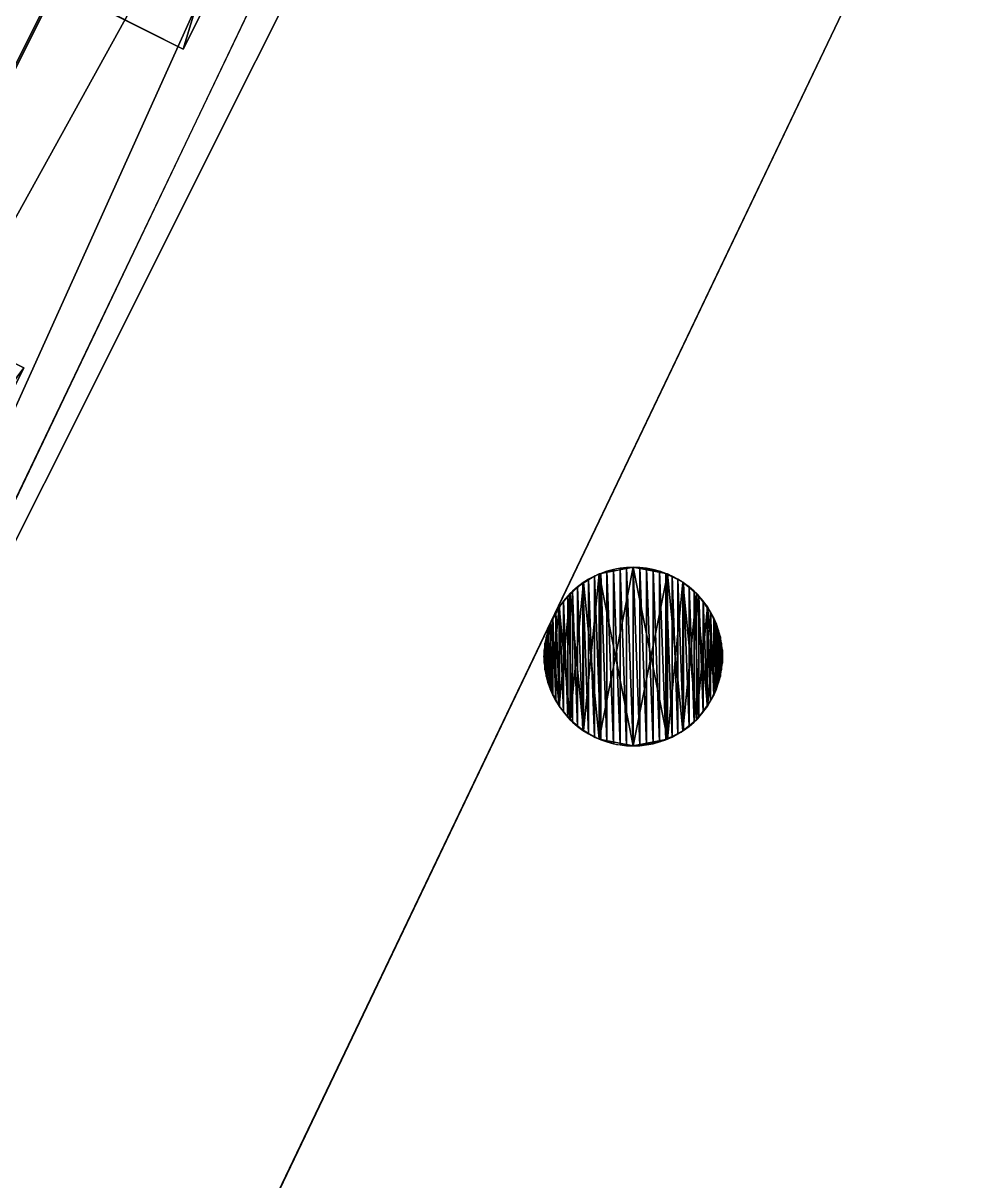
# Model space of a CAD drawing. Extents: x -1989 to 1557, y -2316 to 1157.
# Drawn here: x 410.12 to 436.86, y -1231.7 to -1199.31 of the extents above; entities that cross this region are included whole.
import ezdxf

# ---------------------------------------------------------------- set-up
doc = ezdxf.new("R2010")
doc.units = 0
doc.layers.get('0').update_dxf_attribs({"color": 13, "linetype": 'CONTINUOUS'})
for name, color, linetype in [('COLUMN', 5, 'CONTINUOUS'), ('HELP', 7, 'CONTINUOUS'), ('RED_DUST_1', 12, 'CONTINUOUS'), ('SITE', 250, 'CONTINUOUS')]:
    doc.layers.add(name, color=color, linetype=linetype)

# ---------------------------------------------------------------- blocks, each defined once
blk = doc.blocks.new('GROUP_16')
blk.add_line((145.547, 260), (21.199, 0))
mesh = blk.add_polyface()
corners = [(145.547, 260), (570, 0), (21.199, 0), (570, 260)]
mesh.append_faces([[corners[k] for k in face] for face in [(0, 1, 2), (1, 0, 3)]], dxfattribs={"vtx0": -1})
blk = doc.blocks.new('GROUP_45')
mesh = blk.add_polyface()
corners = [(0, 20.958, 3.8), (14.216, 276.268, 3.8), (0, 276.268, 3.8), (14.216, 20.958, 3.8)]
mesh.append_faces([[corners[k] for k in face] for face in [(0, 1, 2), (1, 0, 3)]], dxfattribs={"vtx0": -1})
mesh = blk.add_polyface()
corners = [(0, 276.268, 3.8), (0, 20.958), (0, 20.958, 3.8), (0, 276.268)]
mesh.append_faces([[corners[k] for k in face] for face in [(0, 1, 2), (1, 0, 3)]], dxfattribs={"vtx0": -1})
mesh = blk.add_polyface()
corners = [(14.216, 276.268), (0, 20.958), (0, 276.268), (14.216, 20.958)]
mesh.append_faces([[corners[k] for k in face] for face in [(0, 1, 2), (1, 0, 3)]], dxfattribs={"vtx0": -1})
mesh = blk.add_polyface()
corners = [(14.216, 276.268), (14.216, 20.958, 3.8), (14.216, 20.958), (14.216, 276.268, 3.8)]
mesh.append_faces([[corners[k] for k in face] for face in [(0, 1, 2), (1, 0, 3)]], dxfattribs={"vtx0": -1})
blk = doc.blocks.new('GROUP_40')
mesh = blk.add_polyface()
corners = [(14.216, 2.938, 3.8), (0, 288.607, 3.8), (0, 2.938, 3.8), (14.216, 288.607, 3.8)]
mesh.append_faces([[corners[k] for k in face] for face in [(0, 1, 2), (1, 0, 3)]], dxfattribs={"vtx0": -1})
mesh = blk.add_polyface()
corners = [(0, 288.607, 3.8), (0, 2.938), (0, 2.938, 3.8), (0, 288.607)]
mesh.append_faces([[corners[k] for k in face] for face in [(0, 1, 2), (1, 0, 3)]], dxfattribs={"vtx0": -1})
mesh = blk.add_polyface()
corners = [(14.216, 288.607), (0, 2.938), (0, 288.607), (14.216, 2.938)]
mesh.append_faces([[corners[k] for k in face] for face in [(0, 1, 2), (1, 0, 3)]], dxfattribs={"vtx0": -1})
mesh = blk.add_polyface()
corners = [(14.216, 288.607), (14.216, 2.938, 3.8), (14.216, 2.938), (14.216, 288.607, 3.8)]
mesh.append_faces([[corners[k] for k in face] for face in [(0, 1, 2), (1, 0, 3)]], dxfattribs={"vtx0": -1})
blk = doc.blocks.new('GROUP_1')
at = {"color": 7}
for p, q in [((566.67, 1101.332), (567.103, 1101.563)), ((566.67, 1101.332, 190), (567.103, 1101.563)), ((566.67, 1101.332, 190), (567.103, 1101.563, 190)), ((566.975, 1101.505), (566.809, 1101.418)), ((567.146, 1101.58), (566.975, 1101.505)), ((567.103, 1101.563), (568.059, 1101.753)), ((567.103, 1101.563, 190), (568.059, 1101.753)), ((567.103, 1101.563, 190), (568.059, 1101.753, 190)), ((567.103, 1101.563), (567.103, 1101.563, 190)), ((567.323, 1101.642), (567.146, 1101.58)), ((567.503, 1101.69), (567.323, 1101.642)), ((567.687, 1101.725), (567.503, 1101.69)), ((567.873, 1101.746), (567.687, 1101.725)), ((568.059, 1101.753), (567.873, 1101.746)), ((568.246, 1101.746), (568.059, 1101.753)), ((568.059, 1101.753), (569.016, 1101.563)), ((568.059, 1101.753), (568.059, 1101.753, 190)), ((568.059, 1101.753, 190), (569.016, 1101.563)), ((568.059, 1101.753, 190), (569.016, 1101.563, 190)), ((568.432, 1101.725), (568.246, 1101.746)), ((568.616, 1101.69), (568.432, 1101.725)), ((568.796, 1101.642), (568.616, 1101.69)), ((568.973, 1101.58), (568.796, 1101.642)), ((569.144, 1101.505), (568.973, 1101.58)), ((569.016, 1101.563), (569.448, 1101.332)), ((569.016, 1101.563), (569.016, 1101.563, 190)), ((569.016, 1101.563, 190), (569.448, 1101.332)), ((569.016, 1101.563, 190), (569.448, 1101.332, 190)), ((569.309, 1101.418), (569.144, 1101.505)), ((566.292, 1101.021), (566.67, 1101.332)), ((566.292, 1101.021, 190), (566.67, 1101.332)), ((566.292, 1101.021, 190), (566.67, 1101.332, 190)), ((566.501, 1101.208), (566.359, 1101.086)), ((566.651, 1101.319), (566.501, 1101.208)), ((566.809, 1101.418), (566.651, 1101.319)), ((566.67, 1101.332), (566.67, 1101.332, 190)), ((569.468, 1101.319), (569.309, 1101.418)), ((569.448, 1101.332), (569.827, 1101.021)), ((569.448, 1101.332), (569.448, 1101.332, 190)), ((569.448, 1101.332, 190), (569.827, 1101.021)), ((569.448, 1101.332, 190), (569.827, 1101.021, 190)), ((569.618, 1101.208), (569.468, 1101.319)), ((569.76, 1101.086), (569.618, 1101.208)), ((565.981, 1100.642), (566.292, 1101.021)), ((565.981, 1100.642, 190), (566.292, 1101.021)), ((565.981, 1100.642, 190), (566.292, 1101.021, 190)), ((566.105, 1100.812), (565.994, 1100.661)), ((566.227, 1100.953), (566.105, 1100.812)), ((566.359, 1101.086), (566.227, 1100.953)), ((566.292, 1101.021), (566.292, 1101.021, 190)), ((569.892, 1100.953), (569.76, 1101.086)), ((569.827, 1101.021), (570.138, 1100.642)), ((569.827, 1101.021), (569.827, 1101.021, 190)), ((569.827, 1101.021, 190), (570.138, 1100.642)), ((569.827, 1101.021, 190), (570.138, 1100.642, 190)), ((570.014, 1100.812), (569.892, 1100.953)), ((570.125, 1100.661), (570.014, 1100.812)), ((565.75, 1100.21), (565.981, 1100.642)), ((565.75, 1100.21, 190), (565.981, 1100.642)), ((565.75, 1100.21, 190), (565.981, 1100.642, 190)), ((565.894, 1100.503), (565.807, 1100.338)), ((565.994, 1100.661), (565.894, 1100.503)), ((565.981, 1100.642), (565.981, 1100.642, 190)), ((570.224, 1100.503), (570.125, 1100.661)), ((570.138, 1100.642), (570.369, 1100.21)), ((570.138, 1100.642), (570.138, 1100.642, 190)), ((570.138, 1100.642, 190), (570.369, 1100.21)), ((570.138, 1100.642, 190), (570.369, 1100.21, 190)), ((570.312, 1100.338), (570.224, 1100.503)), ((565.559, 1099.253), (565.75, 1100.21)), ((565.559, 1099.253, 190), (565.75, 1100.21)), ((565.559, 1099.253, 190), (565.75, 1100.21, 190)), ((565.732, 1100.166), (565.67, 1099.99)), ((565.807, 1100.338), (565.732, 1100.166)), ((565.75, 1100.21), (565.75, 1100.21, 190)), ((570.387, 1100.166), (570.312, 1100.338)), ((570.369, 1100.21), (570.559, 1099.253)), ((570.369, 1100.21), (570.369, 1100.21, 190)), ((570.369, 1100.21, 190), (570.559, 1099.253)), ((570.369, 1100.21, 190), (570.559, 1099.253, 190)), ((570.448, 1099.99), (570.387, 1100.166)), ((565.67, 1099.99), (565.622, 1099.809)), ((570.497, 1099.809), (570.448, 1099.99)), ((565.587, 1099.626), (565.566, 1099.44)), ((565.622, 1099.809), (565.587, 1099.626)), ((570.531, 1099.626), (570.497, 1099.809)), ((570.552, 1099.44), (570.531, 1099.626)), ((565.566, 1099.44), (565.559, 1099.253)), ((565.559, 1099.253), (565.566, 1099.066)), ((565.75, 1098.296), (565.559, 1099.253)), ((565.75, 1098.296, 190), (565.559, 1099.253)), ((565.559, 1099.253), (565.559, 1099.253, 190)), ((565.75, 1098.296, 190), (565.559, 1099.253, 190)), ((570.559, 1099.253), (570.369, 1098.296)), ((570.559, 1099.253, 190), (570.369, 1098.296)), ((570.559, 1099.253, 190), (570.369, 1098.296, 190)), ((570.559, 1099.253), (570.552, 1099.44)), ((570.552, 1099.066), (570.559, 1099.253)), ((570.559, 1099.253), (570.559, 1099.253, 190)), ((565.566, 1099.066), (565.587, 1098.88)), ((565.587, 1098.88), (565.622, 1098.697)), ((570.497, 1098.697), (570.531, 1098.88)), ((570.531, 1098.88), (570.552, 1099.066)), ((565.622, 1098.697), (565.67, 1098.516)), ((570.448, 1098.516), (570.497, 1098.697)), ((565.67, 1098.516), (565.732, 1098.34)), ((565.732, 1098.34), (565.807, 1098.168)), ((565.981, 1097.864), (565.75, 1098.296)), ((565.981, 1097.864, 190), (565.75, 1098.296)), ((565.75, 1098.296), (565.75, 1098.296, 190)), ((565.981, 1097.864, 190), (565.75, 1098.296, 190)), ((570.369, 1098.296), (570.138, 1097.864)), ((570.369, 1098.296, 190), (570.138, 1097.864)), ((570.369, 1098.296, 190), (570.138, 1097.864, 190)), ((570.312, 1098.168), (570.387, 1098.34)), ((570.369, 1098.296), (570.369, 1098.296, 190)), ((570.387, 1098.34), (570.448, 1098.516)), ((565.807, 1098.168), (565.894, 1098.003)), ((565.894, 1098.003), (565.994, 1097.845)), ((570.125, 1097.845), (570.224, 1098.003)), ((570.224, 1098.003), (570.312, 1098.168)), ((566.292, 1097.485), (565.981, 1097.864)), ((566.292, 1097.485, 190), (565.981, 1097.864)), ((565.981, 1097.864), (565.981, 1097.864, 190)), ((566.292, 1097.485, 190), (565.981, 1097.864, 190)), ((565.994, 1097.845), (566.105, 1097.694)), ((566.105, 1097.694), (566.227, 1097.553)), ((570.138, 1097.864), (569.827, 1097.485)), ((570.138, 1097.864, 190), (569.827, 1097.485)), ((570.138, 1097.864, 190), (569.827, 1097.485, 190)), ((569.892, 1097.553), (570.014, 1097.694)), ((570.014, 1097.694), (570.125, 1097.845)), ((570.138, 1097.864), (570.138, 1097.864, 190)), ((566.227, 1097.553), (566.359, 1097.42)), ((566.67, 1097.174), (566.292, 1097.485)), ((566.292, 1097.485), (566.292, 1097.485, 190)), ((566.67, 1097.174, 190), (566.292, 1097.485)), ((566.67, 1097.174, 190), (566.292, 1097.485, 190)), ((566.359, 1097.42), (566.501, 1097.298)), ((566.501, 1097.298), (566.651, 1097.187)), ((569.827, 1097.485), (569.448, 1097.174)), ((569.827, 1097.485, 190), (569.448, 1097.174)), ((569.827, 1097.485, 190), (569.448, 1097.174, 190)), ((569.468, 1097.187), (569.618, 1097.298)), ((569.618, 1097.298), (569.76, 1097.42)), ((569.76, 1097.42), (569.892, 1097.553)), ((569.827, 1097.485), (569.827, 1097.485, 190)), ((566.651, 1097.187), (566.809, 1097.088)), ((567.103, 1096.943), (566.67, 1097.174)), ((567.103, 1096.943, 190), (566.67, 1097.174)), ((566.67, 1097.174), (566.67, 1097.174, 190)), ((567.103, 1096.943, 190), (566.67, 1097.174, 190)), ((566.809, 1097.088), (566.975, 1097.001)), ((566.975, 1097.001), (567.146, 1096.926)), ((568.059, 1096.753), (567.103, 1096.943)), ((568.059, 1096.753, 190), (567.103, 1096.943)), ((567.103, 1096.943), (567.103, 1096.943, 190)), ((568.059, 1096.753, 190), (567.103, 1096.943, 190)), ((567.146, 1096.926), (567.323, 1096.864)), ((569.016, 1096.943), (568.059, 1096.753)), ((569.016, 1096.943, 190), (568.059, 1096.753)), ((569.016, 1096.943, 190), (568.059, 1096.753, 190)), ((568.796, 1096.864), (568.973, 1096.926)), ((568.973, 1096.926), (569.144, 1097.001)), ((569.448, 1097.174), (569.016, 1096.943)), ((569.448, 1097.174, 190), (569.016, 1096.943)), ((569.448, 1097.174, 190), (569.016, 1096.943, 190)), ((569.016, 1096.943), (569.016, 1096.943, 190)), ((569.144, 1097.001), (569.309, 1097.088)), ((569.309, 1097.088), (569.468, 1097.187)), ((569.448, 1097.174), (569.448, 1097.174, 190)), ((567.323, 1096.864), (567.503, 1096.816)), ((567.503, 1096.816), (567.687, 1096.781)), ((567.687, 1096.781), (567.873, 1096.76)), ((567.873, 1096.76), (568.059, 1096.753)), ((568.059, 1096.753), (568.246, 1096.76)), ((568.059, 1096.753), (568.059, 1096.753, 190)), ((568.246, 1096.76), (568.432, 1096.781)), ((568.432, 1096.781), (568.616, 1096.816)), ((568.616, 1096.816), (568.796, 1096.864))]:
    blk.add_line(p, q, dxfattribs=at)
at = {"layer": 'COLUMN', "color": 7}
blk.add_polyline3d([(570.559, 1099.253, 0), (570.481, 1099.875, 0), (570.25, 1100.457, 0), (569.882, 1100.964, 0), (569.399, 1101.364, 0), (568.832, 1101.631, 0), (568.216, 1101.748, 0), (567.591, 1101.709, 0), (566.995, 1101.515, 0), (566.466, 1101.179, 0), (566.037, 1100.722, 0), (565.735, 1100.173, 0), (565.579, 1099.566, 0), (565.579, 1098.94, 0), (565.735, 1098.333, 0), (566.037, 1097.784, 0), (566.466, 1097.327, 0), (566.995, 1096.991, 0), (567.591, 1096.797, 0), (568.216, 1096.758, 0), (568.832, 1096.875, 0), (569.399, 1097.142, 0), (569.882, 1097.542, 0), (570.25, 1098.049, 0), (570.481, 1098.631, 0), (570.559, 1099.253, 0)], close=True, dxfattribs=at)
at = {"layer": 'RED_DUST_1', "color": 7}
for points in [[(614.668, 1202.5, 0), (65.867, 1202.5, 0), (65.867, 942.5, 0), (490.32, 942.5, 0), (614.668, 1202.5, 0)], [(590.867, 1187.5, 0), (80.867, 1187.5, 0), (80.867, 957.5, 0), (480.867, 957.5, 0), (590.867, 1187.5, 0)]]:
    blk.add_polyline3d(points, close=True, dxfattribs=at)
at = {"layer": 'SITE', "color": 7}
for points in [[(1683.975, 3473.09, 0), (36.014, 27.353, 0)], [(1697.507, 3466.618, 0), (49.546, 20.881, 0)]]:
    blk.add_polyline3d(points, dxfattribs=at)
at = {"layer": 'COLUMN', "color": 7}
mesh = blk.add_polyface(dxfattribs=at)
corners = [(565.566, 1099.066), (565.566, 1099.44), (565.559, 1099.253), (565.587, 1098.88), (565.587, 1099.626), (565.622, 1098.697), (565.622, 1099.809), (565.67, 1098.516), (565.67, 1099.99), (565.732, 1098.34), (565.732, 1100.166), (565.807, 1098.168), (565.807, 1100.338), (565.894, 1098.003), (565.894, 1100.503), (565.994, 1097.845), (565.994, 1100.661), (566.105, 1097.694), (566.105, 1100.812), (566.227, 1097.553), (566.227, 1100.953), (566.359, 1097.42), (566.359, 1101.086), (566.501, 1097.298), (566.501, 1101.208), (566.651, 1097.187), (566.651, 1101.319), (566.809, 1097.088), (566.809, 1101.418), (566.975, 1097.001), (566.975, 1101.505), (567.146, 1096.926), (567.146, 1101.58), (567.323, 1096.864), (567.323, 1101.642), (567.503, 1096.816), (567.503, 1101.69), (567.687, 1096.781), (567.687, 1101.725), (567.873, 1096.76), (567.873, 1101.746), (568.059, 1096.753), (568.059, 1101.753), (568.246, 1096.76), (568.246, 1101.746), (568.432, 1096.781), (568.432, 1101.725), (568.616, 1096.816), (568.616, 1101.69), (568.796, 1096.864), (568.796, 1101.642), (568.973, 1096.926), (568.973, 1101.58), (569.144, 1097.001), (569.144, 1101.505), (569.309, 1097.088), (569.309, 1101.418), (569.468, 1097.187), (569.468, 1101.319), (569.618, 1097.298), (569.618, 1101.208), (569.76, 1097.42), (569.76, 1101.086), (569.892, 1097.553), (569.892, 1100.953), (570.014, 1097.694), (570.014, 1100.812), (570.125, 1097.845), (570.125, 1100.661), (570.224, 1098.003), (570.224, 1100.503), (570.312, 1098.168), (570.312, 1100.338), (570.387, 1098.34), (570.387, 1100.166), (570.448, 1098.516), (570.448, 1099.99), (570.497, 1098.697), (570.497, 1099.809), (570.531, 1098.88), (570.531, 1099.626), (570.552, 1099.066), (570.552, 1099.44), (570.559, 1099.253)]
mesh.append_faces([[corners[k] for k in face] for face in [(0, 1, 2), (82, 81, 83)]], dxfattribs={"vtx0": -1, "color": 7})
mesh.append_faces([[corners[k] for k in face] for face in [(1, 3, 4), (4, 5, 6), (6, 7, 8), (8, 9, 10), (10, 11, 12), (12, 13, 14), (14, 15, 16), (16, 17, 18), (18, 19, 20), (20, 21, 22), (22, 23, 24), (24, 25, 26), (26, 27, 28), (28, 29, 30), (30, 31, 32), (32, 33, 34), (34, 35, 36), (36, 37, 38), (38, 39, 40), (40, 41, 42), (42, 43, 44), (44, 45, 46), (46, 47, 48), (48, 49, 50), (50, 51, 52), (52, 53, 54), (54, 55, 56), (56, 57, 58), (58, 59, 60), (60, 61, 62), (62, 63, 64), (64, 65, 66), (66, 67, 68), (68, 69, 70), (70, 71, 72), (72, 73, 74), (74, 75, 76), (76, 77, 78), (78, 79, 80), (80, 81, 82)]], dxfattribs={"vtx0": -1, "vtx1": -1, "color": 7})
mesh.append_faces([[corners[k] for k in face] for face in [(1, 0, 3), (4, 3, 5), (6, 5, 7), (8, 7, 9), (10, 9, 11), (12, 11, 13), (14, 13, 15), (16, 15, 17), (18, 17, 19), (20, 19, 21), (22, 21, 23), (24, 23, 25), (26, 25, 27), (28, 27, 29), (30, 29, 31), (32, 31, 33), (34, 33, 35), (36, 35, 37), (38, 37, 39), (40, 39, 41), (42, 41, 43), (44, 43, 45), (46, 45, 47), (48, 47, 49), (50, 49, 51), (52, 51, 53), (54, 53, 55), (56, 55, 57), (58, 57, 59), (60, 59, 61), (62, 61, 63), (64, 63, 65), (66, 65, 67), (68, 67, 69), (70, 69, 71), (72, 71, 73), (74, 73, 75), (76, 75, 77), (78, 77, 79), (80, 79, 81)]], dxfattribs={"vtx0": -1, "vtx2": -1, "color": 7})
mesh = blk.add_polyface(dxfattribs=at)
corners = [(565.75, 1100.21), (565.75, 1098.296), (565.559, 1099.253), (565.981, 1100.642), (565.981, 1097.864), (566.292, 1101.021), (566.292, 1097.485), (566.67, 1101.332), (566.67, 1097.174), (567.103, 1101.563), (567.103, 1096.943), (568.059, 1101.753), (568.059, 1096.753), (569.016, 1101.563), (569.016, 1096.943), (569.448, 1101.332), (569.448, 1097.174), (569.827, 1101.021), (569.827, 1097.485), (570.138, 1100.642), (570.138, 1097.864), (570.369, 1100.21), (570.369, 1098.296), (570.559, 1099.253)]
mesh.append_faces([[corners[k] for k in face] for face in [(0, 1, 2), (22, 21, 23)]], dxfattribs={"vtx0": -1, "color": 7})
mesh.append_faces([[corners[k] for k in face] for face in [(1, 3, 4), (4, 5, 6), (6, 7, 8), (8, 9, 10), (10, 11, 12), (12, 13, 14), (14, 15, 16), (16, 17, 18), (18, 19, 20), (20, 21, 22)]], dxfattribs={"vtx0": -1, "vtx1": -1, "color": 7})
mesh.append_faces([[corners[k] for k in face] for face in [(1, 0, 3), (4, 3, 5), (6, 5, 7), (8, 7, 9), (10, 9, 11), (12, 11, 13), (14, 13, 15), (16, 15, 17), (18, 17, 19), (20, 19, 21)]], dxfattribs={"vtx0": -1, "vtx2": -1, "color": 7})
mesh = blk.add_polyface(dxfattribs=at)
corners = [(565.75, 1098.296, 190), (565.75, 1100.21, 190), (565.559, 1099.253, 190), (565.981, 1097.864, 190), (565.981, 1100.642, 190), (566.292, 1097.485, 190), (566.292, 1101.021, 190), (566.67, 1097.174, 190), (566.67, 1101.332, 190), (567.103, 1096.943, 190), (567.103, 1101.563, 190), (568.059, 1096.753, 190), (568.059, 1101.753, 190), (569.016, 1096.943, 190), (569.016, 1101.563, 190), (569.448, 1097.174, 190), (569.448, 1101.332, 190), (569.827, 1097.485, 190), (569.827, 1101.021, 190), (570.138, 1097.864, 190), (570.138, 1100.642, 190), (570.369, 1098.296, 190), (570.369, 1100.21, 190), (570.559, 1099.253, 190)]
mesh.append_faces([[corners[k] for k in face] for face in [(0, 1, 2), (22, 21, 23)]], dxfattribs={"vtx0": -1, "color": 7})
mesh.append_faces([[corners[k] for k in face] for face in [(1, 3, 4), (4, 5, 6), (6, 7, 8), (8, 9, 10), (10, 11, 12), (12, 13, 14), (14, 15, 16), (16, 17, 18), (18, 19, 20), (20, 21, 22)]], dxfattribs={"vtx0": -1, "vtx1": -1, "color": 7})
mesh.append_faces([[corners[k] for k in face] for face in [(1, 0, 3), (4, 3, 5), (6, 5, 7), (8, 7, 9), (10, 9, 11), (12, 11, 13), (14, 13, 15), (16, 15, 17), (18, 17, 19), (20, 19, 21)]], dxfattribs={"vtx0": -1, "vtx2": -1, "color": 7})
mesh = blk.add_polyface(dxfattribs=at)
corners = [(566.67, 1101.332, 190), (567.103, 1101.563), (566.67, 1101.332)]
mesh.append_faces([[corners[k] for k in face] for face in [(0, 1, 2)]], dxfattribs={"color": 7})
mesh = blk.add_polyface(dxfattribs=at)
corners = [(567.103, 1101.563, 190), (567.103, 1101.563), (566.67, 1101.332, 190)]
mesh.append_faces([[corners[k] for k in face] for face in [(0, 1, 2)]], dxfattribs={"color": 7})
mesh = blk.add_polyface(dxfattribs=at)
corners = [(567.103, 1101.563, 190), (568.059, 1101.753), (567.103, 1101.563)]
mesh.append_faces([[corners[k] for k in face] for face in [(0, 1, 2)]], dxfattribs={"color": 7})
mesh = blk.add_polyface(dxfattribs=at)
corners = [(568.059, 1101.753, 190), (568.059, 1101.753), (567.103, 1101.563, 190)]
mesh.append_faces([[corners[k] for k in face] for face in [(0, 1, 2)]], dxfattribs={"color": 7})
mesh = blk.add_polyface(dxfattribs=at)
corners = [(568.059, 1101.753, 190), (569.016, 1101.563), (568.059, 1101.753)]
mesh.append_faces([[corners[k] for k in face] for face in [(0, 1, 2)]], dxfattribs={"color": 7})
mesh = blk.add_polyface(dxfattribs=at)
corners = [(569.016, 1101.563, 190), (569.016, 1101.563), (568.059, 1101.753, 190)]
mesh.append_faces([[corners[k] for k in face] for face in [(0, 1, 2)]], dxfattribs={"color": 7})
mesh = blk.add_polyface(dxfattribs=at)
corners = [(569.016, 1101.563, 190), (569.448, 1101.332), (569.016, 1101.563)]
mesh.append_faces([[corners[k] for k in face] for face in [(0, 1, 2)]], dxfattribs={"color": 7})
mesh = blk.add_polyface(dxfattribs=at)
corners = [(569.448, 1101.332, 190), (569.448, 1101.332), (569.016, 1101.563, 190)]
mesh.append_faces([[corners[k] for k in face] for face in [(0, 1, 2)]], dxfattribs={"color": 7})
mesh = blk.add_polyface(dxfattribs=at)
corners = [(566.292, 1101.021, 190), (566.67, 1101.332), (566.292, 1101.021)]
mesh.append_faces([[corners[k] for k in face] for face in [(0, 1, 2)]], dxfattribs={"color": 7})
mesh = blk.add_polyface(dxfattribs=at)
corners = [(566.67, 1101.332, 190), (566.67, 1101.332), (566.292, 1101.021, 190)]
mesh.append_faces([[corners[k] for k in face] for face in [(0, 1, 2)]], dxfattribs={"color": 7})
mesh = blk.add_polyface(dxfattribs=at)
corners = [(569.448, 1101.332, 190), (569.827, 1101.021), (569.448, 1101.332)]
mesh.append_faces([[corners[k] for k in face] for face in [(0, 1, 2)]], dxfattribs={"color": 7})
mesh = blk.add_polyface(dxfattribs=at)
corners = [(569.827, 1101.021, 190), (569.827, 1101.021), (569.448, 1101.332, 190)]
mesh.append_faces([[corners[k] for k in face] for face in [(0, 1, 2)]], dxfattribs={"color": 7})
mesh = blk.add_polyface(dxfattribs=at)
corners = [(566.292, 1101.021), (565.981, 1100.642), (565.981, 1100.642, 190)]
mesh.append_faces([[corners[k] for k in face] for face in [(0, 1, 2)]], dxfattribs={"color": 7})
mesh = blk.add_polyface(dxfattribs=at)
corners = [(566.292, 1101.021), (565.981, 1100.642, 190), (566.292, 1101.021, 190)]
mesh.append_faces([[corners[k] for k in face] for face in [(0, 1, 2)]], dxfattribs={"color": 7})
mesh = blk.add_polyface(dxfattribs=at)
corners = [(569.827, 1101.021, 190), (570.138, 1100.642), (569.827, 1101.021)]
mesh.append_faces([[corners[k] for k in face] for face in [(0, 1, 2)]], dxfattribs={"color": 7})
mesh = blk.add_polyface(dxfattribs=at)
corners = [(569.827, 1101.021, 190), (570.138, 1100.642, 190), (570.138, 1100.642)]
mesh.append_faces([[corners[k] for k in face] for face in [(0, 1, 2)]], dxfattribs={"color": 7})
mesh = blk.add_polyface(dxfattribs=at)
corners = [(565.981, 1100.642), (565.75, 1100.21), (565.75, 1100.21, 190)]
mesh.append_faces([[corners[k] for k in face] for face in [(0, 1, 2)]], dxfattribs={"color": 7})
mesh = blk.add_polyface(dxfattribs=at)
corners = [(565.981, 1100.642), (565.75, 1100.21, 190), (565.981, 1100.642, 190)]
mesh.append_faces([[corners[k] for k in face] for face in [(0, 1, 2)]], dxfattribs={"color": 7})
mesh = blk.add_polyface(dxfattribs=at)
corners = [(570.138, 1100.642, 190), (570.369, 1100.21), (570.138, 1100.642)]
mesh.append_faces([[corners[k] for k in face] for face in [(0, 1, 2)]], dxfattribs={"color": 7})
mesh = blk.add_polyface(dxfattribs=at)
corners = [(570.138, 1100.642, 190), (570.369, 1100.21, 190), (570.369, 1100.21)]
mesh.append_faces([[corners[k] for k in face] for face in [(0, 1, 2)]], dxfattribs={"color": 7})
mesh = blk.add_polyface(dxfattribs=at)
corners = [(565.75, 1100.21), (565.559, 1099.253), (565.559, 1099.253, 190)]
mesh.append_faces([[corners[k] for k in face] for face in [(0, 1, 2)]], dxfattribs={"color": 7})
mesh = blk.add_polyface(dxfattribs=at)
corners = [(565.75, 1100.21), (565.559, 1099.253, 190), (565.75, 1100.21, 190)]
mesh.append_faces([[corners[k] for k in face] for face in [(0, 1, 2)]], dxfattribs={"color": 7})
mesh = blk.add_polyface(dxfattribs=at)
corners = [(570.369, 1100.21, 190), (570.559, 1099.253), (570.369, 1100.21)]
mesh.append_faces([[corners[k] for k in face] for face in [(0, 1, 2)]], dxfattribs={"color": 7})
mesh = blk.add_polyface(dxfattribs=at)
corners = [(570.369, 1100.21, 190), (570.559, 1099.253, 190), (570.559, 1099.253)]
mesh.append_faces([[corners[k] for k in face] for face in [(0, 1, 2)]], dxfattribs={"color": 7})
mesh = blk.add_polyface(dxfattribs=at)
corners = [(565.559, 1099.253), (565.75, 1098.296), (565.75, 1098.296, 190)]
mesh.append_faces([[corners[k] for k in face] for face in [(0, 1, 2)]], dxfattribs={"color": 7})
mesh = blk.add_polyface(dxfattribs=at)
corners = [(565.559, 1099.253), (565.75, 1098.296, 190), (565.559, 1099.253, 190)]
mesh.append_faces([[corners[k] for k in face] for face in [(0, 1, 2)]], dxfattribs={"color": 7})
mesh = blk.add_polyface(dxfattribs=at)
corners = [(570.559, 1099.253, 190), (570.369, 1098.296), (570.559, 1099.253)]
mesh.append_faces([[corners[k] for k in face] for face in [(0, 1, 2)]], dxfattribs={"color": 7})
mesh = blk.add_polyface(dxfattribs=at)
corners = [(570.559, 1099.253, 190), (570.369, 1098.296, 190), (570.369, 1098.296)]
mesh.append_faces([[corners[k] for k in face] for face in [(0, 1, 2)]], dxfattribs={"color": 7})
mesh = blk.add_polyface(dxfattribs=at)
corners = [(565.75, 1098.296), (565.981, 1097.864), (565.981, 1097.864, 190)]
mesh.append_faces([[corners[k] for k in face] for face in [(0, 1, 2)]], dxfattribs={"color": 7})
mesh = blk.add_polyface(dxfattribs=at)
corners = [(565.75, 1098.296), (565.981, 1097.864, 190), (565.75, 1098.296, 190)]
mesh.append_faces([[corners[k] for k in face] for face in [(0, 1, 2)]], dxfattribs={"color": 7})
mesh = blk.add_polyface(dxfattribs=at)
corners = [(570.369, 1098.296, 190), (570.138, 1097.864), (570.369, 1098.296)]
mesh.append_faces([[corners[k] for k in face] for face in [(0, 1, 2)]], dxfattribs={"color": 7})
mesh = blk.add_polyface(dxfattribs=at)
corners = [(570.369, 1098.296, 190), (570.138, 1097.864, 190), (570.138, 1097.864)]
mesh.append_faces([[corners[k] for k in face] for face in [(0, 1, 2)]], dxfattribs={"color": 7})
mesh = blk.add_polyface(dxfattribs=at)
corners = [(565.981, 1097.864), (566.292, 1097.485), (566.292, 1097.485, 190)]
mesh.append_faces([[corners[k] for k in face] for face in [(0, 1, 2)]], dxfattribs={"color": 7})
mesh = blk.add_polyface(dxfattribs=at)
corners = [(565.981, 1097.864), (566.292, 1097.485, 190), (565.981, 1097.864, 190)]
mesh.append_faces([[corners[k] for k in face] for face in [(0, 1, 2)]], dxfattribs={"color": 7})
mesh = blk.add_polyface(dxfattribs=at)
corners = [(570.138, 1097.864, 190), (569.827, 1097.485), (570.138, 1097.864)]
mesh.append_faces([[corners[k] for k in face] for face in [(0, 1, 2)]], dxfattribs={"color": 7})
mesh = blk.add_polyface(dxfattribs=at)
corners = [(570.138, 1097.864, 190), (569.827, 1097.485, 190), (569.827, 1097.485)]
mesh.append_faces([[corners[k] for k in face] for face in [(0, 1, 2)]], dxfattribs={"color": 7})
mesh = blk.add_polyface(dxfattribs=at)
corners = [(566.67, 1097.174, 190), (566.292, 1097.485), (566.67, 1097.174)]
mesh.append_faces([[corners[k] for k in face] for face in [(0, 1, 2)]], dxfattribs={"color": 7})
mesh = blk.add_polyface(dxfattribs=at)
corners = [(566.292, 1097.485, 190), (566.292, 1097.485), (566.67, 1097.174, 190)]
mesh.append_faces([[corners[k] for k in face] for face in [(0, 1, 2)]], dxfattribs={"color": 7})
mesh = blk.add_polyface(dxfattribs=at)
corners = [(569.827, 1097.485, 190), (569.448, 1097.174), (569.827, 1097.485)]
mesh.append_faces([[corners[k] for k in face] for face in [(0, 1, 2)]], dxfattribs={"color": 7})
mesh = blk.add_polyface(dxfattribs=at)
corners = [(569.448, 1097.174, 190), (569.448, 1097.174), (569.827, 1097.485, 190)]
mesh.append_faces([[corners[k] for k in face] for face in [(0, 1, 2)]], dxfattribs={"color": 7})
mesh = blk.add_polyface(dxfattribs=at)
corners = [(567.103, 1096.943, 190), (566.67, 1097.174), (567.103, 1096.943)]
mesh.append_faces([[corners[k] for k in face] for face in [(0, 1, 2)]], dxfattribs={"color": 7})
mesh = blk.add_polyface(dxfattribs=at)
corners = [(566.67, 1097.174, 190), (566.67, 1097.174), (567.103, 1096.943, 190)]
mesh.append_faces([[corners[k] for k in face] for face in [(0, 1, 2)]], dxfattribs={"color": 7})
mesh = blk.add_polyface(dxfattribs=at)
corners = [(568.059, 1096.753, 190), (567.103, 1096.943), (568.059, 1096.753)]
mesh.append_faces([[corners[k] for k in face] for face in [(0, 1, 2)]], dxfattribs={"color": 7})
mesh = blk.add_polyface(dxfattribs=at)
corners = [(567.103, 1096.943, 190), (567.103, 1096.943), (568.059, 1096.753, 190)]
mesh.append_faces([[corners[k] for k in face] for face in [(0, 1, 2)]], dxfattribs={"color": 7})
mesh = blk.add_polyface(dxfattribs=at)
corners = [(569.016, 1096.943, 190), (568.059, 1096.753), (569.016, 1096.943)]
mesh.append_faces([[corners[k] for k in face] for face in [(0, 1, 2)]], dxfattribs={"color": 7})
mesh = blk.add_polyface(dxfattribs=at)
corners = [(568.059, 1096.753, 190), (568.059, 1096.753), (569.016, 1096.943, 190)]
mesh.append_faces([[corners[k] for k in face] for face in [(0, 1, 2)]], dxfattribs={"color": 7})
mesh = blk.add_polyface(dxfattribs=at)
corners = [(569.448, 1097.174, 190), (569.016, 1096.943), (569.448, 1097.174)]
mesh.append_faces([[corners[k] for k in face] for face in [(0, 1, 2)]], dxfattribs={"color": 7})
mesh = blk.add_polyface(dxfattribs=at)
corners = [(569.016, 1096.943, 190), (569.016, 1096.943), (569.448, 1097.174, 190)]
mesh.append_faces([[corners[k] for k in face] for face in [(0, 1, 2)]], dxfattribs={"color": 7})
blk = doc.blocks.new('GROUP_11')
mesh = blk.add_polyface()
corners = [(316.777, 3.8, -3.5), (21.476, 0, -3.5), (21.476, 3.8, -3.5), (316.777, 0, -3.5)]
mesh.append_faces([[corners[k] for k in face] for face in [(0, 1, 2), (1, 0, 3)]], dxfattribs={"vtx0": -1})
mesh = blk.add_polyface()
corners = [(21.476, 3.8, 10.55), (316.777, 3.8, -3.5), (21.476, 3.8, -3.5), (316.777, 3.8, 10.55)]
mesh.append_faces([[corners[k] for k in face] for face in [(0, 1, 2), (1, 0, 3)]], dxfattribs={"vtx0": -1})
mesh = blk.add_polyface()
corners = [(316.777, 0, 10.55), (21.476, 3.8, 10.55), (21.476, 0, 10.55), (316.777, 3.8, 10.55)]
mesh.append_faces([[corners[k] for k in face] for face in [(0, 1, 2), (1, 0, 3)]], dxfattribs={"vtx0": -1})
mesh = blk.add_polyface()
corners = [(316.777, 0, 10.55), (21.476, 0, -3.5), (316.777, 0, -3.5), (21.476, 0, 10.55)]
mesh.append_faces([[corners[k] for k in face] for face in [(0, 1, 2), (1, 0, 3)]], dxfattribs={"vtx0": -1})
blk = doc.blocks.new('GROUP_25')
mesh = blk.add_polyface()
corners = [(21.476, 3.8, -3.5), (316.777, 0, -3.5), (21.476, 0, -3.5), (316.777, 3.8, -3.5)]
mesh.append_faces([[corners[k] for k in face] for face in [(0, 1, 2), (1, 0, 3)]], dxfattribs={"vtx0": -1})
mesh = blk.add_polyface()
corners = [(21.476, 3.8, 10.55), (316.777, 3.8, -3.5), (21.476, 3.8, -3.5), (316.777, 3.8, 10.55)]
mesh.append_faces([[corners[k] for k in face] for face in [(0, 1, 2), (1, 0, 3)]], dxfattribs={"vtx0": -1})
mesh = blk.add_polyface()
corners = [(316.777, 0, 10.55), (21.476, 3.8, 10.55), (21.476, 0, 10.55), (316.777, 3.8, 10.55)]
mesh.append_faces([[corners[k] for k in face] for face in [(0, 1, 2), (1, 0, 3)]], dxfattribs={"vtx0": -1})
mesh = blk.add_polyface()
corners = [(316.777, 0, 10.55), (21.476, 0, -3.5), (316.777, 0, -3.5), (21.476, 0, 10.55)]
mesh.append_faces([[corners[k] for k in face] for face in [(0, 1, 2), (1, 0, 3)]], dxfattribs={"vtx0": -1})
blk = doc.blocks.new('GROUP_5')
mesh = blk.add_polyface()
corners = [(166.043, 3.8, 3.5), (23.459, 0, 3.5), (23.459, 3.8, 3.5), (166.043, 0, 3.5)]
mesh.append_faces([[corners[k] for k in face] for face in [(0, 1, 2), (1, 0, 3)]], dxfattribs={"vtx0": -1})
mesh = blk.add_polyface()
corners = [(23.459, 3.8, 10.55), (166.043, 3.8, 3.5), (23.459, 3.8, 3.5), (166.043, 3.8, 10.55)]
mesh.append_faces([[corners[k] for k in face] for face in [(0, 1, 2), (1, 0, 3)]], dxfattribs={"vtx0": -1})
mesh = blk.add_polyface()
corners = [(23.459, 0, 10.55), (166.043, 3.8, 10.55), (23.459, 3.8, 10.55), (166.043, 0, 10.55)]
mesh.append_faces([[corners[k] for k in face] for face in [(0, 1, 2), (1, 0, 3)]], dxfattribs={"vtx0": -1})
mesh = blk.add_polyface()
corners = [(166.043, 0, 10.55), (23.459, 0, 3.5), (166.043, 0, 3.5), (23.459, 0, 10.55)]
mesh.append_faces([[corners[k] for k in face] for face in [(0, 1, 2), (1, 0, 3)]], dxfattribs={"vtx0": -1})
blk = doc.blocks.new('GROUP_12')
at = {"color": 31}
for p, q in [((150.704, 276.024, 2.7), (15.124, 5.204, 2.7)), ((150.704, 276.024), (15.124, 5.204))]:
    blk.add_line(p, q, dxfattribs=at)
at = {"color": 250}
mesh = blk.add_polyface(dxfattribs=at)
corners = [(15.124, 5.204, 2.7), (138.185, 282.291, 2.7), (-0.532, 5.204, 2.7), (150.704, 276.024, 2.7)]
mesh.append_faces([[corners[k] for k in face] for face in [(0, 1, 2), (1, 0, 3)]], dxfattribs={"vtx0": -1, "color": 250})
at = {"color": 31}
mesh = blk.add_polyface(dxfattribs=at)
corners = [(138.185, 282.291, 2.7), (-0.532, 5.204), (-0.532, 5.204, 2.7), (138.185, 282.291)]
mesh.append_faces([[corners[k] for k in face] for face in [(0, 1, 2), (1, 0, 3)]], dxfattribs={"vtx0": -1, "color": 31})
mesh = blk.add_polyface(dxfattribs=at)
corners = [(138.185, 282.291), (15.124, 5.204), (-0.532, 5.204), (150.704, 276.024)]
mesh.append_faces([[corners[k] for k in face] for face in [(0, 1, 2), (1, 0, 3)]], dxfattribs={"vtx0": -1, "color": 31})
mesh = blk.add_polyface(dxfattribs=at)
corners = [(150.704, 276.024), (15.124, 5.204, 2.7), (15.124, 5.204), (150.704, 276.024, 2.7)]
mesh.append_faces([[corners[k] for k in face] for face in [(0, 1, 2), (1, 0, 3)]], dxfattribs={"vtx0": -1, "color": 31})
blk = doc.blocks.new('GROUP_10')
for p, q in [((0, 0, 3.8), (0, 225.93, 3.8)), ((0, 0), (0, 225.93)), ((9.433, 225.93), (9.433, 0)), ((9.433, 225.93, 3.8), (9.433, 0, 3.8))]:
    blk.add_line(p, q)
mesh = blk.add_polyface()
corners = [(9.433, 0, 3.8), (0, 225.93, 3.8), (0, 0, 3.8), (9.433, 225.93, 3.8)]
mesh.append_faces([[corners[k] for k in face] for face in [(0, 1, 2), (1, 0, 3)]], dxfattribs={"vtx0": -1})
mesh = blk.add_polyface()
corners = [(0, 225.93, 3.8), (0, 0), (0, 0, 3.8), (0, 225.93)]
mesh.append_faces([[corners[k] for k in face] for face in [(0, 1, 2), (1, 0, 3)]], dxfattribs={"vtx0": -1})
mesh = blk.add_polyface()
corners = [(9.433, 225.93), (0, 0), (0, 225.93), (9.433, 0)]
mesh.append_faces([[corners[k] for k in face] for face in [(0, 1, 2), (1, 0, 3)]], dxfattribs={"vtx0": -1})
mesh = blk.add_polyface()
corners = [(9.433, 225.93), (9.433, 0, 3.8), (9.433, 0), (9.433, 225.93, 3.8)]
mesh.append_faces([[corners[k] for k in face] for face in [(0, 1, 2), (1, 0, 3)]], dxfattribs={"vtx0": -1})
blk = doc.blocks.new('GROUP_56')
for p, q in [((0, 13.61, 114.435), (0, 0, 114.435)), ((20.178, 13.61), (0, 13.61, 114.435)), ((2.068, 13.61, 114.799), (0, 13.61, 114.435)), ((2.068, 13.61, 114.799), (2.068, 0, 114.799)), ((22.246, 13.61, 0.365), (2.068, 13.61, 114.799)), ((20.178, 0), (20.178, 13.61)), ((22.246, 13.61, 0.365), (20.178, 13.61)), ((22.246, 0, 0.365), (22.246, 13.61, 0.365)), ((0, 0, 114.435), (20.178, 0)), ((2.068, 0, 114.799), (0, 0, 114.435)), ((2.068, 0, 114.799), (22.246, 0, 0.365)), ((22.246, 0, 0.365), (20.178, 0))]:
    blk.add_line(p, q)
mesh = blk.add_polyface()
corners = [(0, 0, 114.435), (20.178, 13.61), (20.178, 0), (0, 13.61, 114.435)]
mesh.append_faces([[corners[k] for k in face] for face in [(0, 1, 2), (1, 0, 3)]], dxfattribs={"vtx0": -1})
mesh = blk.add_polyface()
corners = [(2.068, 0, 114.799), (0, 13.61, 114.435), (0, 0, 114.435), (2.068, 13.61, 114.799)]
mesh.append_faces([[corners[k] for k in face] for face in [(0, 1, 2), (1, 0, 3)]], dxfattribs={"vtx0": -1})
mesh = blk.add_polyface()
corners = [(0, 13.61, 114.435), (22.246, 13.61, 0.365), (20.178, 13.61), (2.068, 13.61, 114.799)]
mesh.append_faces([[corners[k] for k in face] for face in [(0, 1, 2), (1, 0, 3)]], dxfattribs={"vtx0": -1})
mesh = blk.add_polyface()
corners = [(22.246, 13.61, 0.365), (2.068, 0, 114.799), (22.246, 0, 0.365), (2.068, 13.61, 114.799)]
mesh.append_faces([[corners[k] for k in face] for face in [(0, 1, 2), (1, 0, 3)]], dxfattribs={"vtx0": -1})
mesh = blk.add_polyface()
corners = [(22.246, 13.61, 0.365), (20.178, 0), (20.178, 13.61), (22.246, 0, 0.365)]
mesh.append_faces([[corners[k] for k in face] for face in [(0, 1, 2), (1, 0, 3)]], dxfattribs={"vtx0": -1})
mesh = blk.add_polyface()
corners = [(22.246, 0, 0.365), (0, 0, 114.435), (20.178, 0), (2.068, 0, 114.799)]
mesh.append_faces([[corners[k] for k in face] for face in [(0, 1, 2), (1, 0, 3)]], dxfattribs={"vtx0": -1})
blk = doc.blocks.new('GROUP_35')
for p, q in [((0, 13.61, 114.435), (0, 5, 114.435)), ((20.178, 13.61), (0, 13.61, 114.435)), ((2.068, 13.61, 114.799), (0, 13.61, 114.435)), ((2.068, 13.61, 114.799), (2.068, 5, 114.799)), ((22.246, 13.61, 0.365), (2.068, 13.61, 114.799)), ((20.178, 5), (20.178, 13.61)), ((22.246, 13.61, 0.365), (20.178, 13.61)), ((22.246, 5, 0.365), (22.246, 13.61, 0.365)), ((0, 5, 114.435), (20.178, 5)), ((2.068, 5, 114.799), (0, 5, 114.435)), ((2.068, 5, 114.799), (22.246, 5, 0.365)), ((22.246, 5, 0.365), (20.178, 5))]:
    blk.add_line(p, q)
mesh = blk.add_polyface()
corners = [(0, 5, 114.435), (20.178, 13.61), (20.178, 5), (0, 13.61, 114.435)]
mesh.append_faces([[corners[k] for k in face] for face in [(0, 1, 2), (1, 0, 3)]], dxfattribs={"vtx0": -1})
mesh = blk.add_polyface()
corners = [(2.068, 5, 114.799), (0, 13.61, 114.435), (0, 5, 114.435), (2.068, 13.61, 114.799)]
mesh.append_faces([[corners[k] for k in face] for face in [(0, 1, 2), (1, 0, 3)]], dxfattribs={"vtx0": -1})
mesh = blk.add_polyface()
corners = [(0, 13.61, 114.435), (22.246, 13.61, 0.365), (20.178, 13.61), (2.068, 13.61, 114.799)]
mesh.append_faces([[corners[k] for k in face] for face in [(0, 1, 2), (1, 0, 3)]], dxfattribs={"vtx0": -1})
mesh = blk.add_polyface()
corners = [(22.246, 13.61, 0.365), (2.068, 5, 114.799), (22.246, 5, 0.365), (2.068, 13.61, 114.799)]
mesh.append_faces([[corners[k] for k in face] for face in [(0, 1, 2), (1, 0, 3)]], dxfattribs={"vtx0": -1})
mesh = blk.add_polyface()
corners = [(22.246, 13.61, 0.365), (20.178, 5), (20.178, 13.61), (22.246, 5, 0.365)]
mesh.append_faces([[corners[k] for k in face] for face in [(0, 1, 2), (1, 0, 3)]], dxfattribs={"vtx0": -1})
mesh = blk.add_polyface()
corners = [(22.246, 5, 0.365), (0, 5, 114.435), (20.178, 5), (2.068, 5, 114.799)]
mesh.append_faces([[corners[k] for k in face] for face in [(0, 1, 2), (1, 0, 3)]], dxfattribs={"vtx0": -1})
blk = doc.blocks.new('GROUP_15')
at = {"color": 31, "xscale": 0.6271799220737199, "yscale": 0.5745582248511836}
for p in [(0, 0, 120), (0, 0)]:
    blk.add_blockref('GROUP_10', p, dxfattribs=at)
at = {"color": 250, "extrusion": (0.173648, -2.81947e-19, 0.984808), "rotation": 270}
for name, p in [('GROUP_35', (104.79, 18.91, 4.082)), ('GROUP_56', (92.049, 18.91, 4.082)), ('GROUP_56', (71, 18.91, 4.082))]:
    blk.add_blockref(name, p, dxfattribs=at)

msp = doc.modelspace()

# ---------------------------------------------------------------- linework, layer by layer
at = {"layer": 'HELP', "color": 7}
msp.add_polyline3d([(338.667, -1396.34, 0), (349.453, -1373.787, 0), (511.249, -1035.486, 0)], dxfattribs=at)

# ---------------------------------------------------------------- block references
at = {"color": 7}
msp.add_blockref('GROUP_1', (-140.867, -2316.287), dxfattribs=at)
msp.add_blockref('GROUP_12', (304.092, -1386.811, 344.418))
at = {"color": 31, "extrusion": (0, 0, -1), "yscale": 1.02111111111111, "zscale": -1, "rotation": 206.9}
for name, p in [('GROUP_40', (-437.679, -1105.1, -10)), ('GROUP_45', (-437.679, -1105.1, -13.8))]:
    msp.add_blockref(name, p, dxfattribs=at)
at = {"color": 31, "extrusion": (0, 0, -1), "xscale": 1.008403495039375, "zscale": -1, "rotation": 296.5938380168924}
for name, p in [('GROUP_11', (-444.683, -1091.739, -319.819)), ('GROUP_25', (-444.683, -1091.739, -291.719)), ('GROUP_5', (-444.683, -1091.739, -333.819))]:
    msp.add_blockref(name, p, dxfattribs=at)
at = {"color": 251, "rotation": 180}
msp.add_blockref('GROUP_16', (495, -1113.787), dxfattribs=at)
at = {"yscale": 1.120000000000002, "rotation": 153.4061619831071}
msp.add_blockref('GROUP_15', (458.039, -1117.641, 90.55), dxfattribs=at)

doc.saveas('drawing.dxf')
